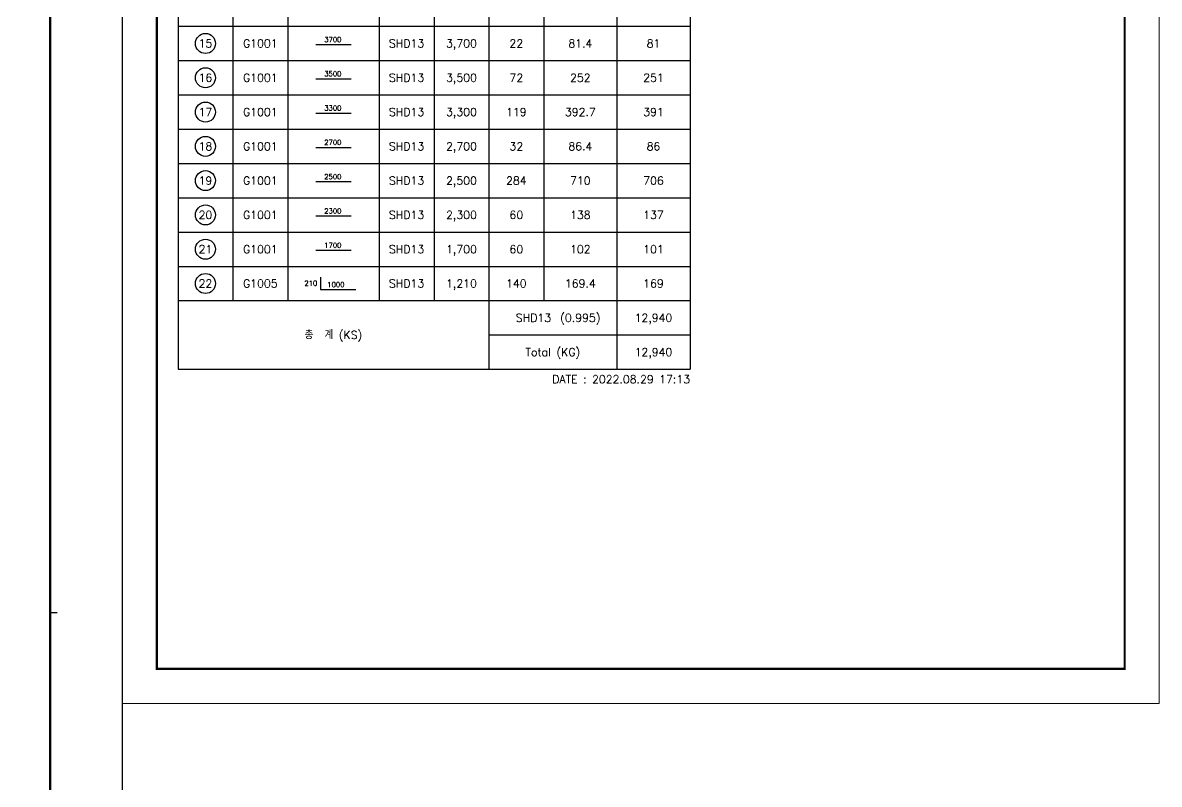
# Model space of a CAD drawing. Header units: millimetres. Extents: x 327808 to 2562540, y -728300 to 402793.
# Drawn here: x 514374 to 544205, y -266141 to -246156 of the extents above; entities that cross this region are included whole.
import ezdxf
from ezdxf.enums import TextEntityAlignment as Align

# ---------------------------------------------------------------- set-up
doc = ezdxf.new("R2010")
doc.units = ezdxf.units.MM
doc.header["$LTSCALE"] = 140
for name, color, linetype in [('AMAC-TITLE', 7, 'Continuous'), ('FORM-L', 7, 'Continuous'), ('SHOPLINE', 7, 'Continuous'), ('XDIM', 7, 'Continuous'), ('XREBAR', 1, 'Continuous')]:
    doc.layers.add(name, color=color, linetype=linetype)
doc.layers.add('TEXT', color=3, linetype='Continuous', lineweight=9)
doc.styles.add('XRebar', font='Romans.shx', dxfattribs={"bigfont": 'whgtxt.shx'})
doc.styles.add('XRebar2', font='Romans.shx')
doc.styles.add('돋움', font='malgun.ttf')

# ---------------------------------------------------------------- blocks, each defined once
blk = doc.blocks.new('dhs_sheet2e')
at = {"color": 7}
blk.add_line((38004.8, 57331.7), (38004.8, 57531.5), dxfattribs=at)
blk.add_lwpolyline([(84000, 0), (84000, 59329.4), (0, 59329.4), (0, 0)], close=True, dxfattribs=at)
at = {"color": 30, "const_width": 64.9}
blk.add_lwpolyline([(81003.6, 57331.7), (2996.4, 57331.7), (2996.4, 1997.6), (81003.6, 1997.6)], close=True, dxfattribs=at)
blk = doc.blocks.new('SDHSDHS')
at = {"color": 255, "xscale": 0.75, "yscale": 0.75, "zscale": 0.75}
blk.add_blockref('dhs_sheet2e', (0, 0), dxfattribs=at)
blk = doc.blocks.new('zsdfhetshts')
blk.add_lwpolyline([(0, 0), (15120, 0), (15120, 21384), (0, 21384)], close=True)
at = {"layer": 'FORM-L', "const_width": 32.6}
blk.add_lwpolyline([(504, 504), (14616, 504), (14616, 19296), (504, 19296)], close=True, dxfattribs=at)
at = {"layer": 'SHOPLINE'}
blk.add_line((504, 18480), (14625, 18480), dxfattribs=at)
blk.add_lwpolyline([(504, 19296), (14616, 19296), (14616, 17664), (504, 17664)], close=True, dxfattribs=at)
at = {"layer": 'AMAC-TITLE', "color": 3, "linetype": 'Continuous', "style": '돋움'}
for s, height, p in [('현장명 :', 288.3, (1031, 18672)), ('고양장항지구 A-1BL 공공주택 건설공사', 288.35, (2618, 18672)), ('부위 :', 288.3, (1031, 17857))]:
    blk.add_text(s, height=height, dxfattribs=at).set_placement(p)
blk = doc.blocks.new('DHS_G1001')
at = {"layer": 'XDIM', "color": 1, "linetype": 'Continuous', "ltscale": 2.29892e-317}
blk.add_lwpolyline([(-768, -45), (780, -45)], dxfattribs=at)
at = {"layer": 'XDIM', "color": 3, "linetype": 'Continuous', "ltscale": 2.29892e-317, "style": 'XRebar2'}
blk.add_attdef('A', text='', height=219, dxfattribs=at).set_placement((-27, -3), align=Align.BOTTOM_CENTER)
blk = doc.blocks.new('DHS_G1005')
at = {"layer": 'XDIM', "color": 1, "linetype": 'Continuous', "ltscale": 2.29892e-317}
blk.add_lwpolyline([(-573, 282), (-573, -267), (975, -267)], dxfattribs=at)
at = {"layer": 'XDIM', "color": 3, "linetype": 'Continuous', "ltscale": 2.29892e-317, "style": 'XRebar2'}
blk.add_attdef('A', text='', height=219, dxfattribs=at).set_placement((-708, -162), align=Align.BOTTOM_RIGHT)
blk.add_attdef('B', text='', height=219, dxfattribs=at).set_placement((105, -222), align=Align.BOTTOM_CENTER)

msp = doc.modelspace()

# ---------------------------------------------------------------- linework, layer by layer
at = {"layer": 'XDIM', "color": 30, "linetype": 'Continuous', "ltscale": 1.29965e-311}
for p, q in [((518450, -232900), (518450, -255250)), ((519890, -232900), (519890, -253450)), ((521330, -232900), (521330, -253450)), ((523730, -232900), (523730, -253450)), ((525170, -232900), (525170, -253450)), ((526610, -232900), (526610, -255250)), ((528050, -232900), (528050, -253450)), ((529970, -232900), (529970, -255250)), ((531890, -232900), (531890, -255250)), ((518450, -246250), (531890, -246250)), ((518450, -247150), (531890, -247150)), ((518450, -248050), (531890, -248050)), ((518450, -248950), (531890, -248950)), ((518450, -249850), (531890, -249850)), ((518450, -250750), (531890, -250750)), ((518450, -251650), (531890, -251650)), ((518450, -252550), (531890, -252550)), ((518450, -253450), (531890, -253450)), ((526610, -254350), (531890, -254350)), ((518450, -255250), (531890, -255250))]:
    msp.add_line(p, q, dxfattribs=at)
at = {"layer": 'XDIM', "color": 50, "linetype": 'Continuous', "ltscale": 1.29965e-311}
for centre in [(519170, -246700), (519170, -247600), (519170, -248500), (519170, -249400), (519170, -250300), (519170, -251200), (519170, -252100), (519170, -253000)]:
    msp.add_circle(centre, 262.5, dxfattribs=at)

# ---------------------------------------------------------------- block references
at = {"layer": 'TEXT', "color": 4, "xscale": 1.8, "yscale": 1.8, "zscale": 1.8}
msp.add_blockref('zsdfhetshts', (516989.4, -264020.8), dxfattribs=at)
at = {"layer": 'XDIM', "color": 50, "linetype": 'Continuous', "ltscale": 1.29965e-311, "xscale": 0.6, "yscale": 0.6, "zscale": 0.6}
for name, p, values in [('DHS_G1001', (522530, -246700), {'A': '3700'}), ('DHS_G1001', (522530, -247600), {'A': '3500'}), ('DHS_G1001', (522530, -248500), {'A': '3300'}), ('DHS_G1001', (522530, -249400), {'A': '2700'}), ('DHS_G1001', (522530, -250300), {'A': '2500'}), ('DHS_G1001', (522530, -251200), {'A': '2300'}), ('DHS_G1001', (522530, -252100), {'A': '1700'}), ('DHS_G1005', (522530, -253000), {'A': '210', 'B': '1000'})]:
    msp.add_blockref(name, p, dxfattribs=at).add_auto_attribs(values)
at = {"layer": 'XREBAR', "xscale": 1.266666656504953, "yscale": 1.266666656504953, "zscale": 1.266666656504953, "rotation": 270}
msp.add_blockref('SDHSDHS', (460626.5, -225529.6), dxfattribs=at)

# ---------------------------------------------------------------- texts
at = {"layer": 'XDIM', "color": 50, "linetype": 'Continuous', "ltscale": 1.29965e-311, "style": 'XRebar'}
for s, p in [('15', (519170, -246700)), ('G1001', (520610, -246700)), ('SHD13', (524450, -246700)), ('3,700', (525890, -246700)), ('22', (527330, -246700)), ('81.4', (529010, -246700)), ('81', (530930, -246700)), ('16', (519170, -247600)), ('G1001', (520610, -247600)), ('SHD13', (524450, -247600)), ('3,500', (525890, -247600)), ('72', (527330, -247600)), ('252', (529010, -247600)), ('251', (530930, -247600)), ('17', (519170, -248500)), ('G1001', (520610, -248500)), ('SHD13', (524450, -248500)), ('3,300', (525890, -248500)), ('119', (527330, -248500)), ('392.7', (529010, -248500)), ('391', (530930, -248500)), ('18', (519170, -249400)), ('G1001', (520610, -249400)), ('SHD13', (524450, -249400)), ('2,700', (525890, -249400)), ('32', (527330, -249400)), ('86.4', (529010, -249400)), ('86', (530930, -249400)), ('19', (519170, -250300)), ('G1001', (520610, -250300)), ('SHD13', (524450, -250300)), ('2,500', (525890, -250300)), ('284', (527330, -250300)), ('710', (529010, -250300)), ('706', (530930, -250300)), ('20', (519170, -251200)), ('G1001', (520610, -251200)), ('SHD13', (524450, -251200)), ('2,300', (525890, -251200)), ('60', (527330, -251200)), ('138', (529010, -251200)), ('137', (530930, -251200)), ('21', (519170, -252100)), ('G1001', (520610, -252100)), ('SHD13', (524450, -252100)), ('1,700', (525890, -252100)), ('60', (527330, -252100)), ('102', (529010, -252100)), ('101', (530930, -252100)), ('22', (519170, -253000)), ('G1005', (520610, -253000)), ('SHD13', (524450, -253000)), ('1,210', (525890, -253000)), ('140', (527330, -253000)), ('169.4', (529010, -253000)), ('169', (530930, -253000)), ('SHD13', (527780, -253900)), ('(0.995)', (529010, -253900)), ('12,940', (530930, -253900)), ('총  계 (KS)', (522530, -254350)), ('Total (KG)', (528290, -254800)), ('12,940', (530930, -254800))]:
    msp.add_text(s, height=210, dxfattribs=at).set_placement(p, align=Align.MIDDLE_CENTER)
at = {"layer": 'XDIM', "color": 3, "linetype": 'Continuous', "ltscale": 1.29965e-311, "style": 'XRebar'}
msp.add_text('DATE : 2022.08.29 17:13', height=210, dxfattribs=at).set_placement((531890, -255407.5), align=Align.TOP_RIGHT)

doc.saveas('drawing.dxf')
